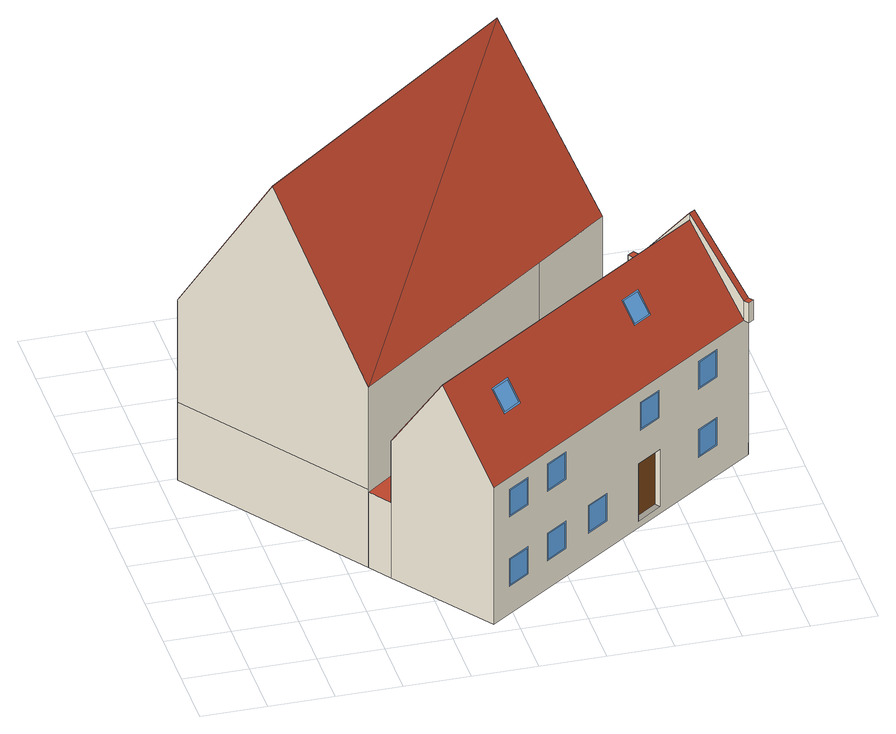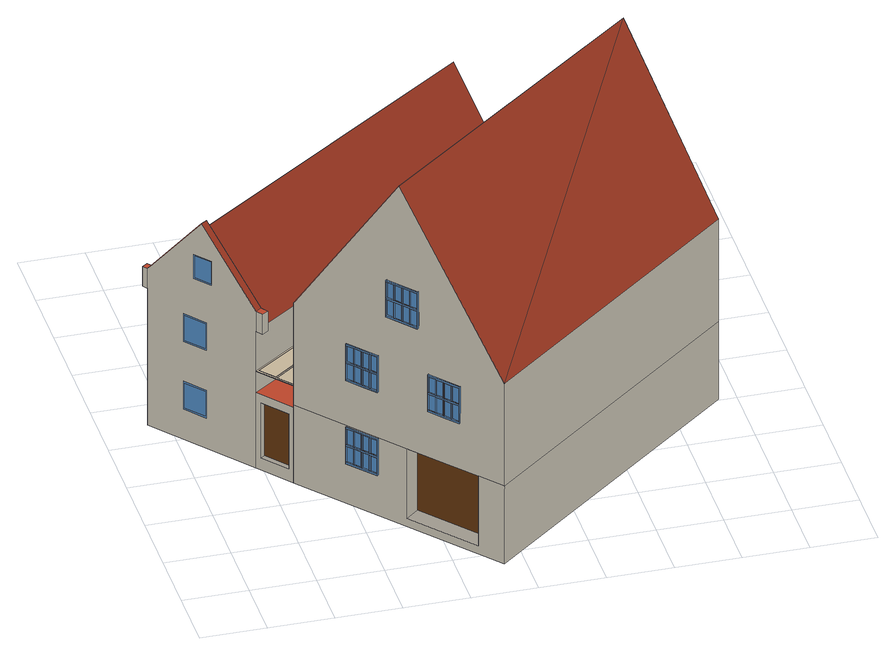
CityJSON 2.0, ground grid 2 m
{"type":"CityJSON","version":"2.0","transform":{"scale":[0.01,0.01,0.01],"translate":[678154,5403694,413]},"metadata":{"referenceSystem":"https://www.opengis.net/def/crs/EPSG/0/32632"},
"CityObjects":{
"building1":{"type":"Building","attributes":{"measuredHeight":11.54},"geometry":[{"type":"MultiSurface","lod":"3","boundaries":[[[0,1,2]],[[1,0,3]],[[4,3,0]],[[5,6,3,4]],[[7,8,9,10,11,12,13,14],[15,16,17,18]],[[19,20,4,0,2]],[[8,21,22,9]],[[10,23,24,11]],[[7,19,2,1]],[[19,7,14,25]],[[20,19,25,26]],[[8,7,1,3,6,12,11],[27,28,29,30],[31,32,33,34],[35,36,37,38]],[[13,12,6,5,39]],[[39,5,4,20,26]],[[40,41,42,43]],[[44,45,46,47]],[[48,49,50,51]],[[52,53,54,55]],[[56,57,58,59]],[[40,49,60,61]],[[53,62,44,52]],[[48,41,63,64]],[[65,66,67,68]],[[44,62,57,47]],[[44,62,69,70]],[[62,53,71,69]],[[40,43,72,73]],[[41,42,54,53]],[[41,40,61,63]],[[49,48,64,60]],[[47,57,74,46]],[[75,67,68,50,51,76,77,78]],[[53,52,79,71]],[[57,56,80,74]],[[81,73,65,66]],[[82,56,59,83]],[[81,66,84,85]],[[56,57,73,81]],[[81,73,72,86]],[[65,73,87,88]],[[89,30,90,91]],[[92,93,94,95]],[[96,97,29,98]],[[57,74,99,62]],[[76,77,100,98,29,30,89]],[[101,102,103,104]],[[105,78,106,107]],[[48,49,40,41]],[[54,99,74,80,86,72,43,42]],[[43,72,68,50]],[[108,109,110,102]],[[74,99,45,46]],[[82,47,46,111]],[[73,81,85,87]],[[66,65,88,84]],[[75,67,86,80,111,46,45,55,54,42,51,76,89,91]],[[102,101,112,113]],[[57,47,114,58]],[[115,116,117,118]],[[119,120,121,122]],[[93,110,109,94]],[[95,94,123,124]],[[108,125,103,102]],[[94,116,126,123]],[[122,127,128,129]],[[122,93,130,121]],[[131,109,132,133]],[[131,134,135,136]],[[108,134,137,125]],[[134,131,109,108]],[[110,119,120,138]],[[92,127,139,140]],[[110,93,122,119]],[[107,106,96,141]],[[116,115,142,126]],[[134,131,133,137]],[[93,92,140,130]],[[134,108,143,135]],[[119,101,104,120]],[[102,110,138,103]],[[92,93,144,145]],[[115,95,124,142]],[[127,122,121,139]],[[141,107,105,146]],[[132,123,126,133]],[[146,104,120,121,139,75,78,105]],[[109,108,125,132]],[[95,115,118,147]],[[94,95,147,148]],[[93,122,129,144]],[[116,94,148,117]],[[127,92,145,128]],[[116,126,133,131]],[[92,140,124,95]],[[102,110,119,101]],[[108,109,149,143]],[[141,28,97,96]],[[95,94,116,115]],[[116,94,109,131]],[[93,130,138,110]],[[110,102,113,150]],[[101,119,151,112]],[[109,132,123,94]],[[127,122,93,92]],[[78,106,96,75]],[[124,123,132,125,103,138,130,140]],[[91,90,27,152]],[[90,30,29,97,28,27],[143,149,136,135],[150,113,112,151],[145,144,129,128],[148,147,118,117],[69,71,79,70],[63,61,60,64],[87,85,84,88],[59,58,114,83]],[[130,138,120,121]],[[109,131,136,149]],[[146,152,27,28,141]],[[119,110,150,151]],[[146,104,103,125,137,133,126,142,124,140,139,75,91,152]],[[47,82,83,114]],[[73,40,49,65]],[[65,68,50,49]],[[53,62,99,54]],[[52,44,70,79]],[[66,81,86,67]],[[41,40,62,53]],[[78,77,100,106]],[[44,52,55,45]],[[49,40,43,50]],[[41,48,51,42]],[[62,44,45,99]],[[73,65,68,72]],[[40,73,57,62]],[[82,47,57,56]],[[106,100,98,96]],[[56,82,111,80]],[[56,80,86,81]],[[153,154,155,156]],[[157,158,159,160]],[[161,162,163,164]],[[165,166,167,168]],[[169,170,171,172]],[[153,162,173,174]],[[166,175,157,165]],[[161,154,176,177]],[[178,179,180,181]],[[157,175,170,160]],[[157,175,182,183]],[[175,166,184,182]],[[153,156,185,186]],[[154,155,167,166]],[[154,153,174,176]],[[162,161,177,173]],[[160,170,187,159]],[[188,180,181,163,164,189,190,191]],[[166,165,192,184]],[[170,169,193,187]],[[194,186,178,179]],[[195,169,172,196]],[[194,179,197,198]],[[169,170,186,194]],[[194,186,185,199]],[[178,186,200,201]],[[202,18,203,204]],[[205,206,207,208]],[[209,210,17,211]],[[170,187,212,175]],[[189,190,213,211,17,18,202]],[[214,215,216,217]],[[218,191,219,220]],[[161,162,153,154]],[[167,212,187,193,199,185,156,155]],[[156,185,181,163]],[[221,222,223,215]],[[187,212,158,159]],[[195,160,159,224]],[[186,194,198,200]],[[179,178,201,197]],[[188,180,199,193,224,159,158,168,167,155,164,189,202,204]],[[215,214,225,226]],[[170,160,227,171]],[[228,229,230,231]],[[232,233,234,235]],[[206,223,222,207]],[[208,207,236,237]],[[221,238,216,215]],[[207,229,239,236]],[[235,240,241,242]],[[235,206,243,234]],[[244,222,245,246]],[[244,247,248,249]],[[221,247,250,238]],[[247,244,222,221]],[[223,232,233,251]],[[205,240,252,253]],[[223,206,235,232]],[[220,219,209,254]],[[229,228,255,239]],[[247,244,246,250]],[[206,205,253,243]],[[247,221,256,248]],[[232,214,217,233]],[[215,223,251,216]],[[205,206,257,258]],[[228,208,237,255]],[[240,235,234,252]],[[254,220,218,259]],[[245,236,239,246]],[[259,217,233,234,252,188,191,218]],[[222,221,238,245]],[[208,228,231,260]],[[207,208,260,261]],[[206,235,242,257]],[[229,207,261,230]],[[240,205,258,241]],[[229,239,246,244]],[[205,253,237,208]],[[215,223,232,214]],[[221,222,262,256]],[[254,16,210,209]],[[208,207,229,228]],[[229,207,222,244]],[[206,243,251,223]],[[223,215,226,263]],[[214,232,264,225]],[[222,245,236,207]],[[240,235,206,205]],[[191,219,209,188]],[[237,236,245,238,216,251,243,253]],[[204,203,15,265]],[[203,18,17,210,16,15],[256,262,249,248],[263,226,225,264],[258,257,242,241],[261,260,231,230],[182,184,192,183],[176,174,173,177],[200,198,197,201],[172,171,227,196]],[[243,251,233,234]],[[222,244,249,262]],[[259,265,15,16,254]],[[232,223,263,264]],[[259,217,216,238,250,246,239,255,237,253,252,188,204,265]],[[160,195,196,227]],[[186,153,162,178]],[[178,181,163,162]],[[166,175,212,167]],[[165,157,183,192]],[[179,194,199,180]],[[154,153,175,166]],[[191,190,213,219]],[[157,165,168,158]],[[162,153,156,163]],[[154,161,164,155]],[[175,157,158,212]],[[186,178,181,185]],[[153,186,170,175]],[[195,160,170,169]],[[219,213,211,209]],[[169,195,224,193]],[[169,193,199,194]],[[266,267,268,269]],[[270,271,272,273]],[[274,275,276,277]],[[278,279,280,281]],[[282,283,284,285]],[[266,275,286,287]],[[279,288,270,278]],[[274,267,289,290]],[[291,292,293,294]],[[270,288,283,273]],[[270,288,295,296]],[[288,279,297,295]],[[266,269,298,299]],[[267,268,280,279]],[[267,266,287,289]],[[275,274,290,286]],[[273,283,300,272]],[[301,293,294,276,277,302,303,304]],[[279,278,305,297]],[[283,282,306,300]],[[307,299,291,292]],[[308,282,285,309]],[[307,292,310,311]],[[282,283,299,307]],[[307,299,298,312]],[[291,299,313,314]],[[315,32,316,317]],[[318,319,320,321]],[[322,323,31,324]],[[283,300,325,288]],[[302,303,326,324,31,32,315]],[[327,328,329,330]],[[331,304,332,333]],[[274,275,266,267]],[[280,325,300,306,312,298,269,268]],[[269,298,294,276]],[[334,335,336,328]],[[300,325,271,272]],[[308,273,272,337]],[[299,307,311,313]],[[292,291,314,310]],[[301,293,312,306,337,272,271,281,280,268,277,302,315,317]],[[328,327,338,339]],[[283,273,340,284]],[[341,342,343,344]],[[345,346,347,348]],[[319,336,335,320]],[[321,320,349,350]],[[334,351,329,328]],[[320,342,352,349]],[[348,353,354,355]],[[348,319,356,347]],[[357,335,358,359]],[[357,360,361,362]],[[334,360,363,351]],[[360,357,335,334]],[[336,345,346,364]],[[318,353,365,366]],[[336,319,348,345]],[[333,332,322,367]],[[342,341,368,352]],[[360,357,359,363]],[[319,318,366,356]],[[360,334,369,361]],[[345,327,330,346]],[[328,336,364,329]],[[318,319,370,371]],[[341,321,350,368]],[[353,348,347,365]],[[367,333,331,372]],[[358,349,352,359]],[[372,330,346,347,365,301,304,331]],[[335,334,351,358]],[[321,341,344,373]],[[320,321,373,374]],[[319,348,355,370]],[[342,320,374,343]],[[353,318,371,354]],[[342,352,359,357]],[[318,366,350,321]],[[328,336,345,327]],[[334,335,375,369]],[[367,34,323,322]],[[321,320,342,341]],[[342,320,335,357]],[[319,356,364,336]],[[336,328,339,376]],[[327,345,377,338]],[[335,358,349,320]],[[353,348,319,318]],[[304,332,322,301]],[[350,349,358,351,329,364,356,366]],[[317,316,33,378]],[[316,32,31,323,34,33],[369,375,362,361],[376,339,338,377],[371,370,355,354],[374,373,344,343],[295,297,305,296],[289,287,286,290],[313,311,310,314],[285,284,340,309]],[[356,364,346,347]],[[335,357,362,375]],[[372,378,33,34,367]],[[345,336,376,377]],[[372,330,329,351,363,359,352,368,350,366,365,301,317,378]],[[273,308,309,340]],[[299,266,275,291]],[[291,294,276,275]],[[279,288,325,280]],[[278,270,296,305]],[[292,307,312,293]],[[267,266,288,279]],[[304,303,326,332]],[[270,278,281,271]],[[275,266,269,276]],[[267,274,277,268]],[[288,270,271,325]],[[299,291,294,298]],[[266,299,283,288]],[[308,273,283,282]],[[332,326,324,322]],[[282,308,337,306]],[[282,306,312,307]],[[21,24,23,22]],[[379,380,381,382]],[[383,384,385,386]],[[387,388,389,390]],[[391,392,393,394]],[[395,396,397,398]],[[379,388,399,400]],[[392,401,383,391]],[[387,380,402,403]],[[404,405,406,407]],[[383,401,396,386]],[[383,401,408,409]],[[401,392,410,408]],[[379,382,411,412]],[[380,381,393,392]],[[380,379,400,402]],[[388,387,403,399]],[[386,396,413,385]],[[414,406,407,389,390,415,416,417]],[[392,391,418,410]],[[396,395,419,413]],[[420,412,404,405]],[[421,395,398,422]],[[420,405,423,424]],[[395,396,412,420]],[[420,412,411,425]],[[404,412,426,427]],[[428,37,429,430]],[[431,432,433,434]],[[435,436,36,437]],[[396,413,438,401]],[[415,416,439,437,36,37,428]],[[440,441,442,443]],[[444,417,445,446]],[[387,388,379,380]],[[393,438,413,419,425,411,382,381]],[[382,411,407,389]],[[447,448,449,441]],[[413,438,384,385]],[[421,386,385,450]],[[412,420,424,426]],[[405,404,427,423]],[[414,406,425,419,450,385,384,394,393,381,390,415,428,430]],[[441,440,451,452]],[[396,386,453,397]],[[454,455,456,457]],[[458,459,460,461]],[[432,449,448,433]],[[434,433,462,463]],[[447,464,442,441]],[[433,455,465,462]],[[461,466,467,468]],[[461,432,469,460]],[[470,448,471,472]],[[470,473,474,475]],[[447,473,476,464]],[[473,470,448,447]],[[449,458,459,477]],[[431,466,478,479]],[[449,432,461,458]],[[446,445,435,480]],[[455,454,481,465]],[[473,470,472,476]],[[432,431,479,469]],[[473,447,482,474]],[[458,440,443,459]],[[441,449,477,442]],[[431,432,483,484]],[[454,434,463,481]],[[466,461,460,478]],[[480,446,444,485]],[[471,462,465,472]],[[485,443,459,460,478,414,417,444]],[[448,447,464,471]],[[434,454,457,486]],[[433,434,486,487]],[[432,461,468,483]],[[455,433,487,456]],[[466,431,484,467]],[[455,465,472,470]],[[431,479,463,434]],[[441,449,458,440]],[[447,448,488,482]],[[480,35,436,435]],[[434,433,455,454]],[[455,433,448,470]],[[432,469,477,449]],[[449,441,452,489]],[[440,458,490,451]],[[448,471,462,433]],[[466,461,432,431]],[[417,445,435,414]],[[463,462,471,464,442,477,469,479]],[[430,429,38,491]],[[429,37,36,436,35,38],[482,488,475,474],[489,452,451,490],[484,483,468,467],[487,486,457,456],[408,410,418,409],[402,400,399,403],[426,424,423,427],[398,397,453,422]],[[469,477,459,460]],[[448,470,475,488]],[[485,491,38,35,480]],[[458,449,489,490]],[[485,443,442,464,476,472,465,481,463,479,478,414,430,491]],[[386,421,422,453]],[[412,379,388,404]],[[404,407,389,388]],[[392,401,438,393]],[[391,383,409,418]],[[405,420,425,406]],[[380,379,401,392]],[[417,416,439,445]],[[383,391,394,384]],[[388,379,382,389]],[[380,387,390,381]],[[401,383,384,438]],[[412,404,407,411]],[[379,412,396,401]],[[421,386,396,395]],[[445,439,437,435]],[[395,421,450,419]],[[395,419,425,420]],[[39,26,25,14,13]],[[11,24,21,8]],[[9,22,23,10]]],"semantics":{"surfaces":[{"type":"RoofSurface","klumMaterialClass":"Ceramic","klumMaterialIndex":"D201","materialUncertainty":0.3},{"type":"WallSurface"},{"type":"Window"},{"type":"Door"},{"type":"GroundSurface"},{"type":"OuterCeilingSurface"},{"type":"OuterFloorSurface"}],"values":[0,0,0,0,1,1,1,1,1,1,1,1,1,1,2,2,2,2,2,2,2,2,2,2,2,2,2,2,2,2,2,2,2,2,2,2,2,2,2,2,2,2,2,2,2,2,2,2,2,2,2,2,2,2,2,2,2,2,2,2,2,2,2,2,2,2,2,2,2,2,2,2,2,2,2,2,2,2,2,2,2,2,2,2,2,2,2,2,2,2,2,2,2,2,2,2,2,2,2,2,2,2,2,2,2,2,2,2,2,2,2,2,2,2,2,2,2,2,2,2,2,2,2,2,2,2,2,2,2,2,2,2,2,2,2,2,2,2,2,2,2,2,2,2,2,2,2,2,2,2,2,2,2,2,2,2,2,2,2,2,2,2,2,2,2,2,2,2,2,2,2,2,2,2,2,2,2,2,2,2,2,2,2,2,2,2,2,2,2,2,2,2,2,2,2,2,2,2,2,2,2,2,2,2,2,2,2,2,2,2,2,2,2,2,2,2,2,2,2,2,2,2,2,2,2,2,2,2,2,2,2,2,2,2,2,2,2,2,2,2,2,2,2,2,2,2,2,2,2,2,2,2,2,2,2,2,2,2,2,2,2,2,2,2,2,2,2,2,2,2,2,2,2,2,2,2,2,2,2,2,2,2,2,2,2,2,2,2,2,2,2,2,2,2,2,2,2,2,2,2,2,2,2,2,2,2,2,2,2,2,2,2,2,2,2,2,2,2,2,2,2,2,2,2,2,2,2,2,2,2,2,2,2,2,2,2,2,2,2,2,2,2,2,2,2,2,2,2,2,2,2,2,2,2,2,2,2,2,2,2,2,2,2,2,2,3,2,2,2,2,2,2,2,2,2,2,2,2,2,2,2,2,2,2,2,2,2,2,2,2,2,2,2,2,2,2,2,2,2,2,2,2,2,2,2,2,2,2,2,2,2,2,2,2,2,2,2,2,2,2,2,2,2,2,2,2,2,2,2,2,2,2,2,2,2,2,2,2,2,2,2,2,2,2,2,2,2,2,2,2,2,2,2,2,2,2,2,2,2,2,2,2,2,2,2,2,2,2,2,2,2,2,2,2,2,2,2,2,2,2,2,2,2,4,5,6]}}]},
"building2":{"type":"Building","attributes":{"measuredHeight":7.62},"children":["building2-1"],"geometry":[{"type":"MultiSurface","lod":"3","boundaries":[[[492,493,494,495]],[[496,492,495,497]],[[498,499,500,501],[502,503,504,505],[506,507,508,509]],[[499,510,511,512,500]],[[513,514,515,516]],[[517,518,519,520]],[[514,513,521,522]],[[518,517,516,515]],[[13,494,493,523],[524,525,526,527]],[[39,495,494,13]],[[527,528,529,524]],[[525,530,531,526]],[[26,497,495,39]],[[532,496,497,26]],[[510,533,493,492,511]],[[534,501,500,512,496,532]],[[492,496,512,511]],[[535,536,537,538]],[[539,540,541,542]],[[523,493,533,513,516,517,543,544],[545,546,547,548],[549,550,551,552],[553,554,555,556]],[[543,498,501,534,544],[557,558,559,560],[539,542,535,538],[561,562,563,564],[565,566,567,568],[569,570,571,572],[573,574,575,576],[577,578,579,580],[581,582,583,584],[585,586,587,588]],[[499,515,514,510]],[[498,589,519,518]],[[589,590,520,519]],[[498,518,515,499]],[[514,522,591,510]],[[592,591,522,521]],[[533,592,521,513]],[[517,520,590,543]],[[593,594,595,596]],[[547,546,545,548],[596,595,594,593]],[[597,598,599,600]],[[550,549,552,551],[600,599,598,597]],[[601,602,603,604]],[[582,581,584,583],[604,603,602,601]],[[605,606,607,608]],[[573,576,575,574],[608,607,606,605]],[[609,610,611,612]],[[577,580,579,578],[612,611,610,609]],[[613,614,615,616]],[[554,553,556,555],[616,615,614,613]],[[617,618,619,620]],[[586,585,588,587],[620,619,618,617]],[[621,622,623,624]],[[566,565,568,567],[624,623,622,621]],[[625,626,627,628]],[[559,558,557,560],[628,627,626,625]],[[629,630,631,632]],[[561,564,563,562],[632,631,630,629]],[[633,634,635,636]],[[570,569,572,571],[636,635,634,633]],[[637,638,639,640]],[[503,502,505,504],[640,639,638,637]],[[536,541,540,537]],[[530,529,528,531]],[[641,642,643,644]],[[507,506,509,508],[644,643,642,641]],[[532,26,39,13,523,544,534]],[[524,529,530,525]],[[543,590,589,498]],[[510,591,592,533]],[[526,531,528,527]],[[538,537,540,539]],[[542,541,536,535]]],"semantics":{"surfaces":[{"type":"RoofSurface"},{"type":"RoofSurface","klumMaterialClass":"Ceramic","klumMaterialIndex":"D201","materialUncertainty":0.3},{"type":"WallSurface"},{"type":"Window"},{"type":"Door"},{"type":"GroundSurface"},{"type":"OuterCeilingSurface"},{"type":"OuterFloorSurface"}],"values":[0,0,1,1,1,1,1,1,2,2,2,2,2,2,2,2,2,2,2,2,2,2,2,2,2,2,2,2,2,3,3,3,3,3,3,3,3,3,3,3,3,3,3,3,3,3,3,3,3,3,3,3,3,4,4,3,3,5,6,6,6,7,7,7]}}]},
"building2-1":{"type":"BuildingInstallation","attributes":{"frameMaterialClass":"Metal","paneMaterialClass":"Glass"},"parents":["building2"],"geometry":[{"type":"MultiSurface","lod":"3","boundaries":[[[645,646,647,648]],[[649,650,651,652],[653,654,645,648,647,646,655,656]],[[655,654,653,656]],[[657,658,659,660]],[[645,659,660,646]],[[655,657,658,654]],[[661,662,663,664],[665,657,660,666,667,659,658,668]],[[649,664,663,650]],[[650,663,662,651]],[[651,662,661,652]],[[656,665,668,653]],[[653,668,658,654]],[[645,659,667,648]],[[648,667,666,647]],[[647,666,660,646]],[[655,657,665,656]],[[645,654,655,646]],[[652,661,664,649]]]}]}
},
"vertices":[
[257,705,1240],[862,1655,701],[53,993,701],[1098,1376,1240],[462,417,701],[1099,914,701],[1334,1096,701],[862,1655,353],[920,1587,353],[920,1587,115],[1080,1398,115],[1080,1398,353],[1334,1096,353],[1334,1096,86],[862,1655,86],[1146,1319,346],[1146,1319,221],[1218,1235,221],[1218,1235,346],[53,993,353],[462,417,353],[881,1554,353],[881,1554,115],[1040,1364,115],[1040,1364,353],[53,993,86],[462,417,86],[1146,1319,630],[1146,1319,505],[1218,1235,505],[1218,1235,630],[1034,1451,506],[1034,1451,632],[963,1536,632],[963,1536,506],[1057,1425,775],[1128,1341,775],[1128,1341,900],[1057,1425,900],[1099,914,86],[1197,1252,565],[1213,1233,565],[1210,1230,565],[1193,1250,565],[1197,1252,625],[1193,1250,625],[1193,1251,625],[1196,1253,625],[1213,1233,510],[1197,1252,510],[1193,1250,510],[1210,1230,510],[1213,1233,625],[1213,1233,570],[1210,1230,570],[1210,1230,625],[1180,1273,570],[1196,1253,570],[1199,1256,570],[1183,1276,570],[1200,1255,510],[1200,1255,565],[1197,1252,570],[1217,1236,565],[1217,1236,510],[1196,1253,510],[1180,1273,510],[1176,1270,510],[1193,1251,510],[1200,1255,570],[1200,1255,625],[1217,1236,570],[1193,1251,565],[1196,1253,565],[1193,1251,570],[1175,1271,510],[1211,1229,510],[1207,1226,509],[1172,1268,509],[1217,1236,625],[1176,1270,570],[1180,1273,565],[1180,1273,625],[1183,1276,625],[1183,1276,510],[1183,1276,565],[1176,1270,565],[1199,1256,565],[1199,1256,510],[1211,1229,630],[1182,1277,630],[1175,1271,630],[1178,1275,565],[1161,1294,565],[1161,1294,570],[1178,1275,570],[1175,1271,505],[1182,1277,505],[1211,1229,505],[1193,1250,570],[1207,1226,505],[1144,1315,510],[1144,1315,565],[1141,1312,565],[1141,1312,510],[1136,1310,509],[1172,1268,505],[1136,1310,505],[1144,1315,570],[1160,1296,570],[1160,1296,565],[1176,1270,625],[1147,1318,510],[1147,1318,565],[1199,1256,625],[1178,1275,625],[1161,1294,625],[1165,1297,625],[1181,1278,625],[1160,1296,510],[1157,1293,510],[1158,1292,510],[1161,1294,510],[1158,1292,570],[1174,1272,570],[1141,1312,570],[1158,1292,625],[1178,1275,510],[1181,1278,510],[1165,1297,510],[1158,1292,565],[1160,1296,625],[1157,1293,570],[1157,1293,625],[1144,1315,625],[1147,1318,625],[1164,1298,625],[1141,1312,625],[1157,1293,565],[1174,1272,510],[1174,1272,565],[1140,1313,505],[1174,1272,625],[1147,1318,570],[1165,1297,565],[1181,1278,565],[1140,1313,510],[1181,1278,570],[1165,1297,570],[1164,1298,570],[1164,1298,565],[1164,1298,510],[1140,1313,630],[1197,1252,281],[1213,1233,281],[1210,1230,281],[1193,1250,281],[1197,1252,341],[1193,1250,341],[1193,1251,341],[1196,1253,341],[1213,1233,227],[1197,1252,227],[1193,1250,227],[1210,1230,227],[1213,1233,341],[1213,1233,287],[1210,1230,287],[1210,1230,341],[1180,1273,287],[1196,1253,287],[1199,1256,287],[1183,1276,287],[1200,1255,227],[1200,1255,281],[1197,1252,287],[1217,1236,281],[1217,1236,227],[1196,1253,227],[1180,1273,227],[1176,1270,227],[1193,1251,227],[1200,1255,287],[1200,1255,341],[1217,1236,287],[1193,1251,281],[1196,1253,281],[1193,1251,287],[1175,1271,227],[1211,1229,227],[1207,1226,226],[1172,1268,226],[1217,1236,341],[1176,1270,287],[1180,1273,281],[1180,1273,341],[1183,1276,341],[1183,1276,227],[1183,1276,281],[1176,1270,281],[1199,1256,281],[1199,1256,227],[1211,1229,346],[1182,1277,346],[1175,1271,346],[1178,1275,281],[1161,1294,281],[1161,1294,287],[1178,1275,287],[1175,1271,221],[1182,1277,221],[1211,1229,221],[1193,1250,287],[1207,1226,221],[1144,1315,227],[1144,1315,281],[1141,1312,281],[1141,1312,227],[1136,1310,226],[1172,1268,221],[1136,1310,221],[1144,1315,287],[1160,1296,287],[1160,1296,281],[1176,1270,341],[1147,1318,227],[1147,1318,281],[1199,1256,341],[1178,1275,341],[1161,1294,341],[1165,1297,341],[1181,1278,341],[1160,1296,227],[1157,1293,227],[1158,1292,227],[1161,1294,227],[1158,1292,287],[1174,1272,287],[1141,1312,287],[1158,1292,341],[1178,1275,227],[1181,1278,227],[1165,1297,227],[1158,1292,281],[1160,1296,341],[1157,1293,287],[1157,1293,341],[1144,1315,341],[1147,1318,341],[1164,1298,341],[1141,1312,341],[1157,1293,281],[1174,1272,227],[1174,1272,281],[1140,1313,221],[1174,1272,341],[1147,1318,287],[1165,1297,281],[1181,1278,281],[1140,1313,227],[1181,1278,287],[1165,1297,287],[1164,1298,287],[1164,1298,281],[1164,1298,227],[1140,1313,346],[1014,1469,566],[1030,1450,566],[1027,1447,566],[1010,1466,566],[1014,1469,626],[1010,1466,626],[1009,1467,626],[1013,1470,626],[1030,1450,512],[1014,1469,512],[1010,1466,512],[1027,1447,512],[1030,1450,626],[1030,1450,572],[1027,1447,572],[1027,1447,626],[996,1489,572],[1013,1470,572],[1016,1473,572],[1000,1492,572],[1017,1472,512],[1017,1472,566],[1014,1469,572],[1033,1453,566],[1033,1453,512],[1013,1470,512],[996,1489,512],[993,1487,512],[1009,1467,512],[1017,1472,572],[1017,1472,626],[1033,1453,572],[1009,1467,566],[1013,1470,566],[1009,1467,572],[992,1488,512],[1028,1446,512],[1024,1443,511],[989,1485,511],[1033,1453,626],[993,1487,572],[996,1489,566],[996,1489,626],[1000,1492,626],[1000,1492,512],[1000,1492,566],[993,1487,566],[1016,1473,566],[1016,1473,512],[1028,1446,632],[999,1493,632],[992,1488,632],[995,1492,566],[978,1511,566],[978,1511,572],[995,1492,572],[992,1488,506],[999,1493,506],[1028,1446,506],[1010,1466,572],[1024,1443,506],[961,1532,512],[961,1532,566],[958,1529,566],[958,1529,512],[953,1527,511],[989,1485,506],[953,1527,506],[961,1532,572],[977,1512,572],[977,1512,566],[993,1487,626],[964,1534,512],[964,1534,566],[1016,1473,626],[995,1492,626],[978,1511,626],[982,1514,626],[998,1495,626],[977,1512,512],[974,1509,512],[975,1508,512],[978,1511,512],[975,1508,572],[991,1489,572],[958,1529,572],[975,1508,626],[995,1492,512],[998,1495,512],[982,1514,512],[975,1508,566],[977,1512,626],[974,1509,572],[974,1509,626],[961,1532,626],[964,1534,626],[981,1515,626],[958,1529,626],[974,1509,566],[991,1489,512],[991,1489,566],[957,1530,506],[991,1489,626],[964,1534,572],[982,1514,566],[998,1495,566],[957,1530,512],[998,1495,572],[982,1514,572],[981,1515,572],[981,1515,566],[981,1515,512],[957,1530,632],[1107,1358,835],[1123,1339,835],[1120,1336,835],[1104,1356,835],[1107,1358,895],[1104,1356,895],[1103,1357,895],[1106,1360,895],[1123,1339,781],[1107,1358,781],[1104,1356,781],[1120,1336,781],[1123,1339,895],[1123,1339,841],[1120,1336,841],[1120,1336,895],[1090,1379,841],[1106,1360,841],[1109,1362,841],[1093,1382,841],[1110,1361,781],[1110,1361,835],[1107,1358,841],[1127,1342,835],[1127,1342,781],[1106,1360,781],[1090,1379,781],[1086,1376,781],[1103,1357,781],[1110,1361,841],[1110,1361,895],[1127,1342,841],[1103,1357,835],[1106,1360,835],[1103,1357,841],[1085,1377,781],[1121,1335,781],[1117,1332,780],[1082,1374,780],[1127,1342,895],[1086,1376,841],[1090,1379,835],[1090,1379,895],[1093,1382,895],[1093,1382,781],[1093,1382,835],[1086,1376,835],[1109,1362,835],[1109,1362,781],[1121,1335,900],[1092,1383,900],[1085,1377,900],[1088,1381,835],[1072,1401,835],[1072,1401,841],[1088,1381,841],[1085,1377,775],[1092,1383,775],[1121,1335,775],[1104,1356,841],[1117,1332,775],[1054,1421,781],[1054,1421,835],[1051,1418,835],[1051,1418,781],[1046,1416,780],[1082,1374,775],[1046,1416,775],[1054,1421,841],[1071,1402,841],[1071,1402,835],[1086,1376,895],[1058,1424,781],[1058,1424,835],[1109,1362,895],[1088,1381,895],[1072,1401,895],[1075,1403,895],[1091,1384,895],[1071,1402,781],[1067,1399,781],[1068,1398,781],[1072,1401,781],[1068,1398,841],[1085,1378,841],[1051,1418,841],[1068,1398,895],[1088,1381,781],[1091,1384,781],[1075,1403,781],[1068,1398,835],[1071,1402,895],[1067,1399,841],[1067,1399,895],[1054,1421,895],[1058,1424,895],[1074,1405,895],[1051,1418,895],[1067,1399,835],[1085,1378,781],[1085,1378,835],[1050,1419,775],[1085,1378,895],[1058,1424,841],[1075,1403,835],[1091,1384,835],[1050,1419,781],[1091,1384,841],[1075,1403,841],[1074,1405,841],[1074,1405,835],[1074,1405,781],[1050,1419,900],
[1173,819,344],[1418,994,344],[1334,1096,344],[1099,914,344],[511,349,344],[462,417,344],[1642,688,553],[1521,834,825],[621,194,825],[731,40,553],[780,246,753],[838,288,753],[865,250,686],[807,208,686],[1255,585,755],[1313,627,755],[1340,589,688],[1282,547,688],[1399,980,553],[1173,819,553],[511,349,553],[1418,994,621],[1399,980,621],[1521,834,848],[1538,847,848],[1658,700,621],[1642,688,621],[1653,674,621],[1669,685,621],[1404,1014,621],[1384,1001,621],[1418,994,86],[1406,1009,316],[1344,1084,316],[1344,1084,129],[1406,1009,129],[1394,999,129],[1394,999,316],[1332,1074,316],[1332,1074,129],[511,349,86],[1418,994,553],[731,40,86],[1336,471,305],[1325,487,305],[1325,487,109],[1336,471,109],[1257,414,109],[1245,430,109],[1245,430,305],[1257,414,305],[1658,700,553],[1658,700,86],[1556,826,651],[1556,826,733],[1516,875,733],[1516,875,651],[1579,797,516],[1527,861,516],[1527,861,421],[1579,797,421],[1579,797,285],[1527,861,285],[1527,861,190],[1579,797,190],[788,80,418],[788,80,512],[855,128,512],[855,128,418],[993,227,512],[993,227,418],[926,179,418],[926,179,512],[788,80,275],[855,128,275],[855,128,181],[788,80,181],[926,179,275],[993,227,275],[993,227,181],[926,179,181],[1142,332,277],[1142,332,182],[1075,285,182],[1075,285,277],[1332,467,510],[1332,467,415],[1265,420,415],[1265,420,510],[1477,571,517],[1543,618,517],[1543,618,422],[1477,571,422],[1477,571,284],[1543,618,284],[1543,618,189],[1477,571,189],[1653,674,553],[1669,685,553],[1384,1001,553],[1404,1014,553],[1553,829,729],[1553,829,655],[1518,872,655],[1518,872,729],[1576,801,511],[1576,801,426],[1530,857,426],[1530,857,511],[1481,573,512],[1481,573,427],[1539,615,427],[1539,615,512],[1079,288,272],[1079,288,187],[1138,329,187],[1138,329,272],[1269,423,505],[1269,423,420],[1328,464,420],[1328,464,505],[1576,801,279],[1576,801,195],[1530,857,195],[1530,857,279],[1481,573,279],[1481,573,194],[1539,615,194],[1539,615,279],[792,83,270],[792,83,186],[851,125,186],[851,125,270],[792,83,507],[792,83,423],[851,125,423],[851,125,507],[930,182,507],[930,182,423],[989,224,423],[989,224,507],[930,182,270],[930,182,186],[989,224,186],[989,224,270],[785,246,749],[809,212,690],[860,249,690],[836,283,749],[1260,586,751],[1284,552,692],[1335,589,692],[1311,622,751],
[1139,874,419],[1368,1045,419],[1333,1088,419],[1108,912,419],[1173,819,419],[1418,994,419],[1334,1096,419],[1099,914,419],[1174,828,419],[1141,870,419],[1371,1041,419],[1409,995,419],[1371,1041,417],[1141,870,417],[1139,874,417],[1368,1045,417],[1099,914,417],[1334,1096,417],[1418,994,417],[1173,819,417],[1409,995,417],[1333,1088,417],[1108,912,417],[1174,828,417]
]}
